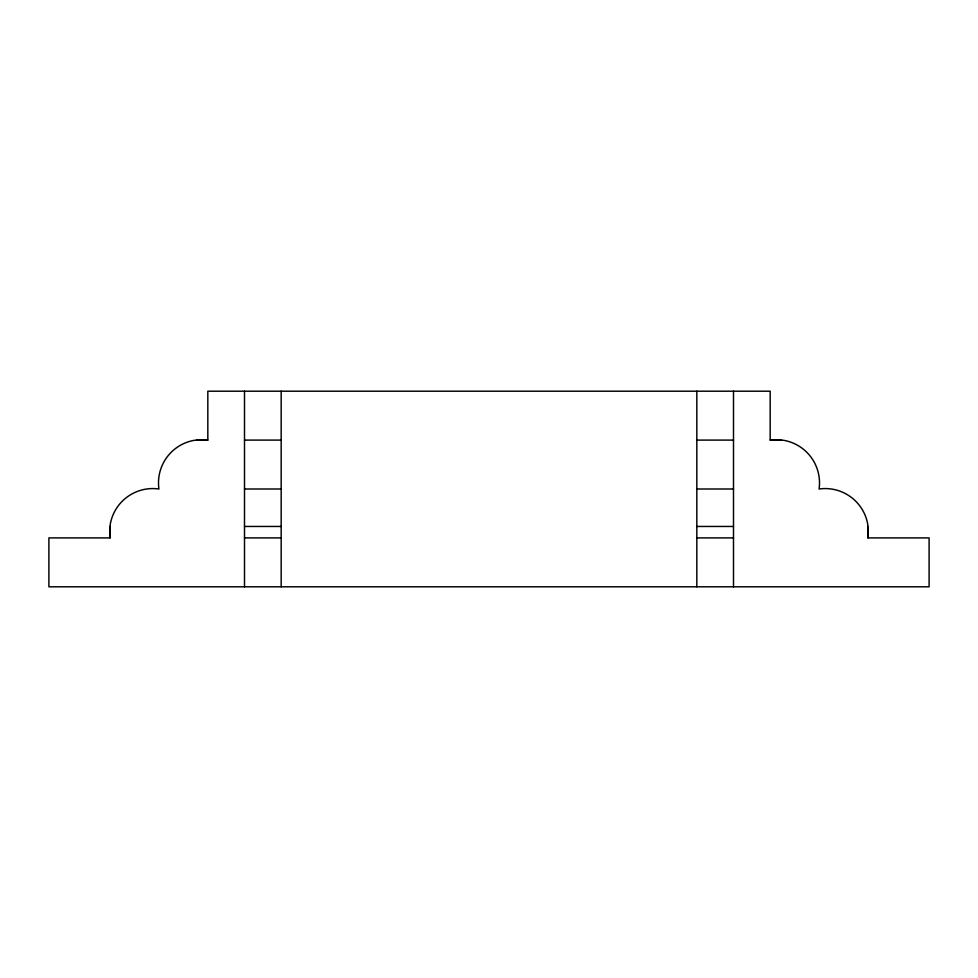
<?xml version="1.0" encoding="UTF-8"?>
<svg xmlns="http://www.w3.org/2000/svg" width="978" height="978" viewBox="0 0 978 978"><rect width="100%" height="100%" fill="white"/><g stroke="black" fill="none" stroke-linecap="round" stroke-linejoin="round"><path stroke-width="1.47" d="M110.025 526.457L110.025 537.9L48.9 537.9L48.9 586.8L929.1 586.8L929.1 537.9L867.975 537.9L867.804 524.599A43.228 43.228 0 0 0 819.075 489A43.228 43.228 0 0 0 783.476 440.271L770.175 440.1L770.175 391.2L207.825 391.2L207.825 440.1L196.382 440.1M244.5 440.1L281.175 440.1M696.825 440.1L733.5 440.1M770.175 440.1L781.618 440.1M244.5 489L281.175 489M696.825 489L733.5 489M244.5 526.457L281.175 526.457M696.825 526.457L733.5 526.457M244.5 537.9L281.175 537.9M696.825 537.9L733.5 537.9M207.825 440.1L194.524 440.271A43.228 43.228 0 0 0 158.925 489A43.228 43.228 0 0 0 110.196 524.599L110.025 537.9M867.975 526.457L867.975 537.9M733.5 391.2L733.5 586.8M696.825 391.2L696.825 586.8M281.175 391.2L281.175 586.8M244.5 391.2L244.5 586.8"/></g></svg>
